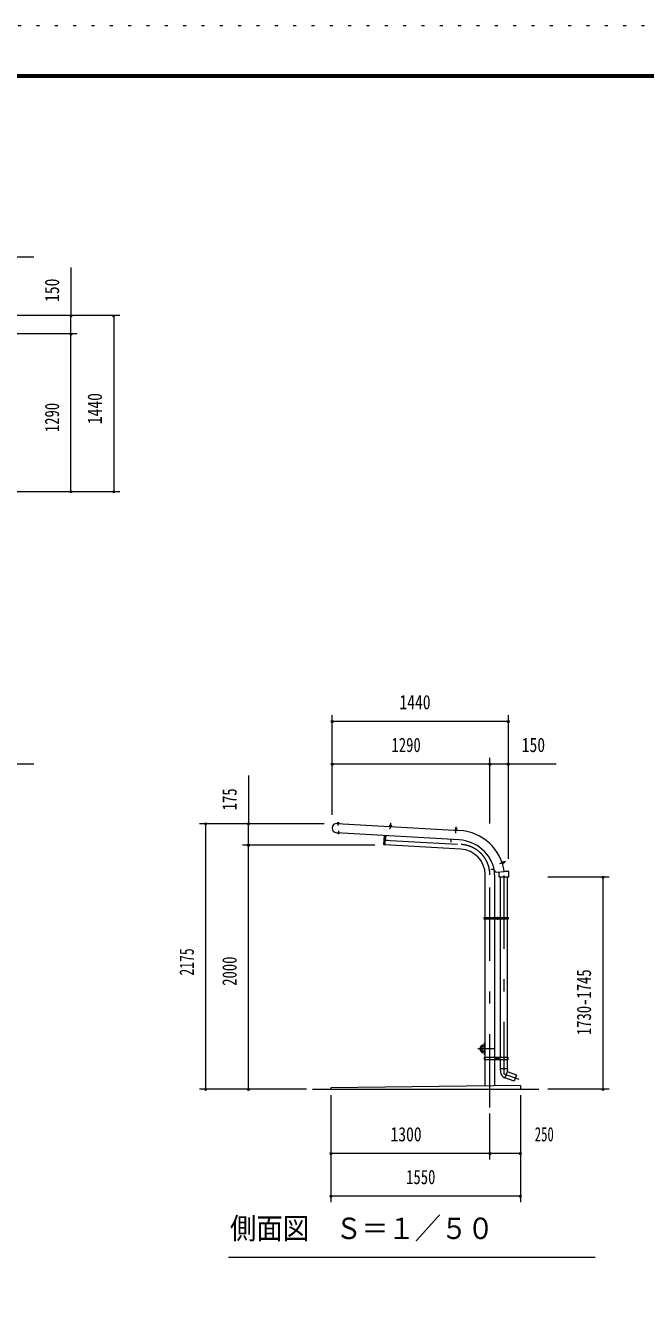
# Model space of a CAD drawing. Units: millimetres, scale not verified. Extents: x -22986 to 22989, y -10500 to 10500.
# Drawn here: x 3401 to 8471, y 0 to 10500 of the extents above; entities that cross this region are included whole.
import ezdxf
from ezdxf.enums import TextEntityAlignment as Align

# ---------------------------------------------------------------- set-up
doc = ezdxf.new("R2010")
doc.units = ezdxf.units.MM
doc.header["$LTSCALE"] = 50
doc.linetypes.add('USER3', pattern=[24, 12, -5, 2, -5])
doc.linetypes.add('USER4', pattern=[3, 0.5, -2.5])
for name, color, linetype, lineweight in [('0-2_1-02BOLD', 7, 'Continuous', 18), ('0-3_1-22CENTER', 3, 'USER3', 18), ('0-4_1-42THIN', 4, 'Continuous', 18), ('0-5_1-52DIM', 3, 'Continuous', 18), ('0-C_F-F4PAPAER', 5, 'Continuous', 18), ('0-D_F-E_J_ADD', 5, 'USER4', 18)]:
    doc.layers.add(name, color=color, linetype=linetype, lineweight=lineweight)
doc.styles.add('ＭＳ ゴシック', font='')
doc.styles.get('ＭＳ ゴシック').set_extended_font_data('MS Gothic')

msp = doc.modelspace()

# ---------------------------------------------------------------- linework, layer by layer
at = {"layer": '0-2_1-02BOLD'}
for p, q in [((5954.28, 3974.46), (5954.09, 3970.96)), ((5957.41, 3890.83), (5957.18, 3887.34)), ((5959.83, 3970.63), (5960.05, 3974.12)), ((5962.96, 3887), (5963.19, 3890.5)), ((5995.53, 3966.41), (6953, 3911.17)), ((6383.52, 3954.78), (6383.23, 3949.65)), ((6384.28, 3964.06), (6383.78, 3955.23)), ((6389.69, 3949.26), (6390.02, 3954.39)), ((6919.83, 3918.72), (6920.12, 3923.82)), ((6926.62, 3923.46), (6926.33, 3918.33)), ((6926.9, 3932.76), (6926.4, 3923.98)), ((6332.67, 3796.56), (6336.88, 3869.59)), ((6961.44, 3759.14), (6339.3, 3795.03)), ((6339.31, 3795.04), (6343.57, 3869.2)), ((7234.64, 3594.72), (7211.91, 3590.72)), ((7253.63, 3569.17), (7316.62, 3574.89)), ((7276.07, 3531.6), (7276.07, 3571.21)), ((7308.24, 3653.24), (7303.39, 3651.6)), ((7305.47, 3645.45), (7310.31, 3647.08)), ((7317.16, 3655.98), (7308.81, 3653.16)), ((7310.74, 3647.47), (7319.08, 3650.33)), ((7315.94, 3579.6), (7349.07, 3579.6)), ((7352.07, 3576.6), (7352.07, 3531.6)), ((7161.12, 3200.67), (7161.12, 3547.64)), ((7237.42, 3547.64), (7237.42, 3200.67)), ((7349.07, 3528.6), (7279.07, 3528.6)), ((7285.18, 3200.67), (7285.18, 3528.6)), ((7340.18, 3528.6), (7340.18, 3200.67)), ((7153.42, 3192.67), (7159.53, 3192.67)), ((7159.53, 3184.67), (7159.53, 3200.67)), ((7161.12, 2053.27), (7161.12, 3184.67)), ((7237.42, 3184.67), (7237.42, 2053.27)), ((7239.02, 3200.67), (7239.02, 3184.67)), ((7283.58, 3184.67), (7283.58, 3200.67)), ((7285.18, 2053.27), (7285.18, 3184.67)), ((7340.18, 3184.67), (7340.18, 2053.27)), ((7341.78, 3200.67), (7341.78, 3184.67)), ((7341.78, 3192.67), (7347.88, 3192.67)), ((7161.12, 2157.67), (7151.27, 2157.67)), ((7151.27, 2091.67), (7161.12, 2091.67)), ((7159.53, 2045.27), (7153.42, 2045.27)), ((7159.53, 2037.27), (7159.53, 2053.27)), ((7161.12, 1820.95), (7161.12, 2037.27)), ((7237.42, 2037.27), (7237.42, 1821.94)), ((7239.02, 2053.27), (7239.02, 2037.27)), ((7283.58, 2037.27), (7283.58, 2053.27)), ((7285.18, 1961.81), (7285.18, 2037.27)), ((7340.18, 2037.27), (7340.18, 1961.81)), ((7341.78, 2053.27), (7341.78, 2037.27)), ((7347.88, 2045.27), (7341.78, 2045.27)), ((7324.37, 1887.03), (7343.18, 1938.71)), ((5749.27, 1794.67), (7599.27, 1794.67)), ((7449.27, 1824.67), (7449.27, 1794.67))]:
    msp.add_line(p, q, dxfattribs=at)
for points in [[(6948.56, 3834.3), (5991.08, 3889.54), (5991.14, 3890.51), (5944.51, 3893.18)], [(5948.46, 3969.67), (5995.56, 3966.95), (5995.53, 3966.41)], [(5963.1, 3968.83), (5963.2, 3970.43), (5950.72, 3971.16), (5950.62, 3969.55)], [(5951.2, 3971.13), (5951.39, 3974.63), (5952.29, 3975.06), (5962.08, 3974.51), (5962.94, 3973.95), (5962.72, 3970.46)], [(5954.14, 3892.63), (5954.04, 3891.03), (5966.52, 3890.3), (5966.62, 3891.91)], [(5966.04, 3890.33), (5965.85, 3886.83), (5964.95, 3886.4), (5955.16, 3886.98), (5954.33, 3887.51), (5954.52, 3891)], [(6379.98, 3949.85), (6380.27, 3954.94), (6381.17, 3955.42), (6392.4, 3954.77), (6393.23, 3954.2), (6392.94, 3949.1)], [(6389.8, 3954.91), (6390.3, 3963.69), (6384.28, 3964.06), (6384.82, 3964.52), (6389.8, 3964.23), (6390.3, 3963.69)], [(6929.58, 3918.13), (6929.87, 3923.27), (6929.01, 3923.8), (6917.77, 3924.45), (6916.91, 3924.01), (6916.59, 3918.88)], [(6920.42, 3924.31), (6920.92, 3933.09), (6926.9, 3932.76), (6926.44, 3933.3), (6921.46, 3933.59), (6920.92, 3933.09)], [(6343.57, 3869.2), (6339.28, 3794.68), (6334.09, 3794.97)], [(6346.77, 3869.02), (6345.62, 3849.01), (6342.42, 3849.19)], [(6880.18, 3838.25), (6879.02, 3818.3), (6882.23, 3818.12), (6883.38, 3838.06)], [(7211.91, 3590.72), (7211.35, 3593.88), (7233.87, 3597.85)], [(7302.35, 3654.68), (7307.2, 3656.32), (7307.95, 3655.66), (7311.56, 3645.01), (7311.39, 3644.01), (7306.51, 3642.37)], [(7342.18, 1961.81), (7283.18, 1961.81), (7285.64, 1934.74)], [(7342.18, 1961.81), (7340.18, 1939.81), (7416.19, 1912.14), (7397.38, 1860.46), (7321.61, 1888.04)], [(7449.27, 1824.67), (5899.27, 1804.67), (5899.27, 1794.67)]]:
    msp.add_lwpolyline(points, dxfattribs=at)
for points in [[(6378.4, 3948.34), (6394.37, 3947.4), (6394.47, 3949), (6378.46, 3949.91)], [(6930.97, 3916.47), (6931.07, 3918.07), (6915.1, 3918.98), (6915, 3917.37)], [(7307.01, 3640.95), (7301.85, 3656.1), (7300.35, 3655.59), (7305.51, 3640.43)], [(7317.78, 3655.67), (7317.16, 3655.98), (7319.08, 3650.33), (7319.39, 3650.94)], [(7153.42, 3200.67), (7347.88, 3200.67), (7347.88, 3184.67), (7153.42, 3184.67)], [(7347.88, 2053.27), (7153.42, 2053.27), (7153.42, 2037.27), (7347.88, 2037.27)]]:
    msp.add_lwpolyline(points, close=True, dxfattribs=at)
for centre in [(7261.3, 3192.67), (7261.3, 2045.27)]:
    msp.add_circle(centre, 6.25, dxfattribs=at)
for centre, radius, start, end in [((5946.72, 3931.41), 38.28, 87.414, 266.6989), ((5952.74, 3972.71), 2.32, 48.20596, 86.7522), ((5956.71, 3966.3), 8.52, 66.92087, 106.58131), ((5955.87, 3889.25), 2.32, 266.64458, 305.19081), ((5960.57, 3895.16), 8.52, 246.81636, 286.47679), ((5961.37, 3972.25), 2.32, 86.7522, 125.28363), ((5964.5, 3888.74), 2.32, 228.11153, 266.64296), ((6379.28, 3946.26), 2, 86.6998, 266.69981), ((6381.76, 3952.48), 2.88, 52.31573, 112.31573), ((6386.16, 3944.36), 10.76, 69.11203, 104.28795), ((6391.47, 3951.93), 2.88, 61.08424, 121.08424), ((6393.24, 3945.47), 2, 266.70062, 86.70061), ((6915.88, 3915.33), 2, 86.6998, 266.69981), ((6918.36, 3921.55), 2.88, 52.31573, 112.31573), ((6922.8, 3913.39), 10.76, 69.11203, 104.28795), ((6928.11, 3921), 2.88, 61.08424, 121.08424), ((6929.88, 3914.5), 2, 266.70062, 86.70061), ((6930.24, 3521.85), 390, 7.81558, 86.7), ((6334.17, 3796.47), 1.5, 176.7, 266.7), ((6930.24, 3521.85), 313, 10.9416, 86.7), ((6949.27, 3547.64), 211.84, 0, 86.70386), ((6949.27, 3547.64), 288.16, 0, 9.36368), ((7252.28, 3584.11), 15, 190.94157, 275.18686), ((7299.25, 3653.34), 1.77, 18.80226, 199.61011), ((7303.25, 3641.54), 1.78, 197.78821, 18.80226), ((7305.48, 3654.03), 2.88, 344.33989, 44.33989), ((7299.58, 3646.89), 10.76, 1.13916, 36.31508), ((7308.6, 3644.8), 2.88, 353.10841, 53.1084), ((7349.07, 3576.6), 3, 0, 90), ((7279.07, 3531.6), 3, 180, 270), ((7349.07, 3531.6), 3, 270, 0), ((7151.27, 2124.67), 33, 90, 270), ((7151.27, 2124.67), 22.5, 64.03973, 295.96027), ((7150.12, 2124.67), 21.35, 58.99115, 301.00885), ((7150.12, 2124.67), 19.05, 54.73334, 305.26666), ((7340.42, 1939.72), 55, 185.19513, 249.99989)]:
    msp.add_arc(centre, radius, start, end, dxfattribs=at)
at = {"layer": '0-3_1-22CENTER'}
for p, q in [((5957.48, 3979.66), (5955.97, 3953.34)), ((5961.35, 3909.08), (5959.86, 3883.28)), ((6384.84, 3921.33), (6387.82, 3973)), ((6921.44, 3890.4), (6924.42, 3942.07)), ((6329.81, 3833.78), (6364.75, 3831.77)), ((6334.8, 3833.5), (6963.66, 3797.26)), ((7328.28, 3656.6), (7276.95, 3639.22)), ((7199.27, 1644.67), (7199.27, 3547.64)), ((7248.8, 3192.67), (7273.8, 3192.67)), ((7261.3, 3205.17), (7261.3, 3180.17)), ((7231.27, 2124.67), (7101.27, 2124.67)), ((7151.27, 2174.67), (7151.27, 2074.67)), ((7273.8, 2045.27), (7248.8, 2045.27)), ((7261.3, 2057.77), (7261.3, 2032.77))]:
    msp.add_line(p, q, dxfattribs=at)
msp.add_lwpolyline([(7312.68, 3544.13), (7312.68, 1920.55), (7435.43, 1875.87)], dxfattribs=at)
msp.add_arc((6949.27, 3547.64), 250, 0, 86.70386, dxfattribs=at)
at = {"layer": '0-4_1-42THIN'}
for p, q in [((6384.82, 3964.52), (6384.3, 3955.22)), ((6389.27, 3954.93), (6389.8, 3964.23)), ((6921.46, 3933.59), (6920.9, 3924.28)), ((6925.92, 3924), (6926.44, 3933.3)), ((7308.97, 3652.7), (7317.78, 3655.67)), ((7319.39, 3650.94), (7310.58, 3647.97))]:
    msp.add_line(p, q, dxfattribs=at)
at = {"layer": '0-5_1-52DIM'}
for p, q in [((3074.76, 8608.67), (3467.26, 8608.67)), ((3771.76, 8520.17), (3771.76, 8127.67)), ((4171.76, 8127.67), (3119.76, 8127.67)), ((3781.75, 8127.67), (3761.75, 8127.67)), ((3771.75, 7977.67), (3771.75, 8127.67)), ((4131.76, 8127.67), (4111.76, 8127.67)), ((4121.76, 8127.67), (4121.76, 6687.67)), ((3821.75, 7977.67), (3271.76, 7977.67)), ((3781.75, 7977.67), (3761.75, 7977.67)), ((3771.75, 6687.67), (3771.75, 7977.67)), ((3124.76, 6687.67), (4171.76, 6687.67)), ((3781.75, 6687.67), (3761.75, 6687.67)), ((4131.76, 6687.67), (4111.76, 6687.67)), ((5909.27, 4038.67), (5909.27, 4856.67)), ((7349.27, 4856.67), (7349.27, 3680.48)), ((5919.27, 4806.67), (5899.27, 4806.67)), ((5909.27, 4806.67), (7349.27, 4806.67)), ((7359.27, 4806.67), (7339.27, 4806.67)), ((3074.76, 4456.67), (3467.26, 4456.67)), ((5919.27, 4456.67), (5899.27, 4456.67)), ((5909.27, 4456.67), (7199.27, 4456.67)), ((7209.27, 4456.67), (7189.27, 4456.67)), ((7199.27, 3967.88), (7199.27, 4506.67)), ((7199.27, 4456.67), (7349.27, 4456.67)), ((7359.27, 4456.67), (7339.27, 4456.67)), ((7349.27, 4456.67), (7741.77, 4456.67)), ((5224.28, 4362.17), (5224.28, 3969.67)), ((4824.28, 3969.67), (5844.32, 3969.67)), ((4884.28, 3969.67), (4864.28, 3969.67)), ((4874.28, 1794.67), (4874.28, 3969.67)), ((5234.28, 3969.67), (5214.28, 3969.67)), ((5224.28, 3794.67), (5224.28, 3969.67)), ((5174.28, 3794.67), (6256.87, 3794.67)), ((5234.28, 3794.67), (5214.28, 3794.67)), ((5224.28, 1794.67), (5224.28, 3794.67)), ((7674.27, 3531.6), (8174.27, 3531.6)), ((8134.27, 3531.6), (8114.27, 3531.6)), ((8124.27, 3531.6), (8124.27, 1794.67)), ((5699.27, 1794.67), (4824.28, 1794.67)), ((4884.28, 1794.67), (4864.28, 1794.67)), ((5234.28, 1794.67), (5214.28, 1794.67)), ((8174.27, 1794.67), (7674.27, 1794.67)), ((8134.27, 1794.67), (8114.27, 1794.67)), ((5899.27, 1744.67), (5899.27, 869.67)), ((7449.27, 1744.67), (7449.27, 869.67)), ((7199.27, 1219.67), (7199.27, 1594.67)), ((5909.27, 1269.67), (5889.27, 1269.67)), ((5899.27, 1269.67), (7199.27, 1269.67)), ((7209.27, 1269.67), (7189.27, 1269.67)), ((7199.27, 1269.67), (7449.27, 1269.67)), ((7459.27, 1269.67), (7439.27, 1269.67)), ((5909.27, 919.67), (5889.27, 919.67)), ((5899.27, 919.67), (7449.27, 919.67)), ((7459.27, 919.67), (7439.27, 919.67)), ((5060.99, 419.67), (8060.99, 419.67))]:
    msp.add_line(p, q, dxfattribs=at)
for centre in [(3771.75, 8127.67), (4121.76, 8127.67), (3771.75, 7977.67), (3771.75, 6687.67), (4121.76, 6687.67), (5909.27, 4806.67), (7349.27, 4806.67), (5909.27, 4456.67), (7199.27, 4456.67), (7349.27, 4456.67), (4874.28, 3969.67), (5224.28, 3969.67), (5224.28, 3794.67), (8124.27, 3531.6), (4874.28, 1794.67), (5224.28, 1794.67), (8124.27, 1794.67), (5899.27, 1269.67), (7199.27, 1269.67), (7449.27, 1269.67), (5899.27, 919.67), (7449.27, 919.67)]:
    msp.add_arc(centre, 10, 180, 0, dxfattribs=at)
at = {"layer": '0-C_F-F4PAPAER'}
for points in [[(22489.1, -10000), (-6210.9, -10000), (-6210.9, 10100), (22489.1, 10100)], [(22486.6, -9997.5), (22486.6, 10097.5), (-6208.4, 10097.5), (-6208.4, -9997.5)], [(22484.1, -9995), (-6205.9, -9995), (-6205.9, 10095), (22484.1, 10095)], [(22481.6, -9992.5), (22481.6, 10092.5), (-6203.4, 10092.5), (-6203.4, -9992.5)], [(22479.1, -9990), (-6200.9, -9990), (-6200.9, 10090), (22479.1, 10090)], [(22476.6, -9987.5), (22476.6, 10087.5), (-6198.4, 10087.5), (-6198.4, -9987.5)], [(22474.1, -9985), (-6195.9, -9985), (-6195.9, 10085), (22474.1, 10085)], [(22471.6, -9982.5), (-6193.4, -9982.5), (-6193.4, 10082.5), (22471.6, 10082.5)], [(22469.1, -9980), (22469.1, 10080), (-6190.9, 10080), (-6190.9, -9980)], [(22466.6, -9977.5), (22466.6, 10077.5), (-6188.4, 10077.5), (-6188.4, -9977.5)], [(22464.1, -9975), (22464.1, 10075), (-6185.9, 10075), (-6185.9, -9975)]]:
    msp.add_lwpolyline(points, close=True, dxfattribs=at)
at = {"layer": '0-D_F-E_J_ADD'}
msp.add_lwpolyline([(22989.1, -10500), (-6710.9, -10500), (-6710.9, 10500), (22989.1, 10500)], close=True, dxfattribs=at)

# ---------------------------------------------------------------- texts
at = {"layer": '0-5_1-52DIM', "color": 7, "style": 'ＭＳ ゴシック'}
for s, width, p in [('150', 0.8, (3709.76, 8238.1)), ('1440', 0.8, (4059.76, 7237.53)), ('1290', 0.75, (3709.75, 7172.91)), ('175', 0.75, (5162.28, 4076.9)), ('2175', 0.7, (4812.28, 2723.97)), ('2000', 0.75, (5162.28, 2640.48)), ('1730-1745', 0.75, (8062.27, 2236.72))]:
    msp.add_text(s, height=117.2, rotation=90, dxfattribs=dict(at, width=width)).set_placement(p, align=Align.BOTTOM_LEFT)
for s, height, width, p in [('1440', 117.2, 0.8, (6459.13, 4868.67)), ('1290', 117.2, 0.75, (6394.51, 4518.67)), ('150', 117.2, 0.8, (7459.7, 4518.67)), ('1300', 117.2, 0.8, (6386.01, 1331.67)), ('250', 117.2, 0.65, (7566.59, 1331.67)), ('1550', 117.2, 0.75, (6514.26, 981.67)), ('側面図\u3000Ｓ＝１／５０', 175.8, 0.9, (5072.99, 514.31))]:
    msp.add_text(s, height=height, dxfattribs=dict(at, width=width)).set_placement(p, align=Align.BOTTOM_LEFT)

doc.saveas('drawing.dxf')
